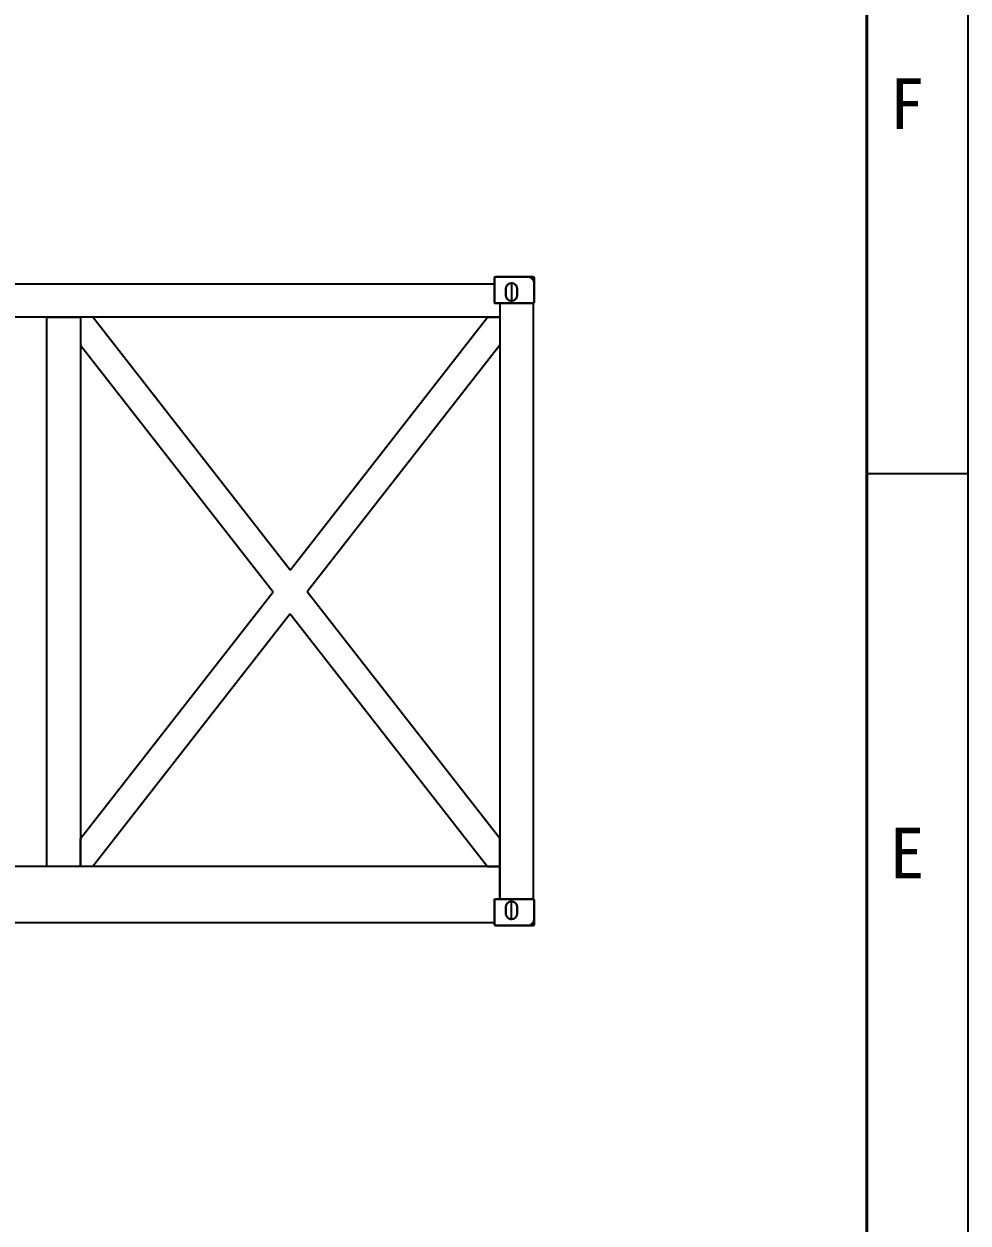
# Model space of a CAD drawing. Extents: x 61367 to 140945, y -1257 to 25588.
# Drawn here: x 95118 to 99330, y 12166 to 17518 of the extents above; entities that cross this region are included whole.
import ezdxf

# ---------------------------------------------------------------- set-up
doc = ezdxf.new("R2010")
doc.units = 0
doc.header["$MEASUREMENT"] = 0
doc.linetypes.add('AM_ISO08W050', pattern=[18, 12, -1.5, 3, -1.5])
doc.layers.get('0').update_dxf_attribs({"linetype": 'CONTINUOUS'})
for name, color, linetype, lineweight in [('AM_0', 7, 'CONTINUOUS', 30), ('AM_7N', 4, 'AM_ISO08W050', 25), ('THICK', 7, 'CONTINUOUS', 0)]:
    doc.layers.add(name, color=color, linetype=linetype, lineweight=lineweight)
doc.layers.add('FORM', color=7, linetype='CONTINUOUS')
doc.styles.add('KEHUA', font='STFANGSO.TTF')

# ---------------------------------------------------------------- blocks, each defined once
blk = doc.blocks.new('WET5Y56YRFTWEDFWRW536T4TE4RWEFWE')
at = {"layer": 'FORM', "color": 4}
blk.add_line((178203.8, -43817.7), (177875.4, -43817.7), dxfattribs=at)
at = {"layer": 'FORM', "color": 6}
blk.add_lwpolyline([(150620.8, -36495.1), (178203.8, -36495.1), (178203.8, -56000.2), (150620.8, -56000.2)], close=True, dxfattribs=at)
at = {"layer": 'FORM', "color": 8, "lineweight": 40}
blk.add_lwpolyline([(150949.1, -55671.9), (177875.4, -55671.9), (177875.4, -36823.5), (150949.1, -36823.5)], close=True, dxfattribs=at)
at = {"layer": 'FORM', "color": 4, "style": 'KEHUA'}
for s, p in [('F', (177950.3, -42699.7)), ('E', (177950.3, -45129.6))]:
    blk.add_text(s, height=164.2, dxfattribs=at).set_placement(p)

msp = doc.modelspace()

# ---------------------------------------------------------------- linework, layer by layer
at = {"layer": 'AM_0'}
for points in [[(97388.915, 16271.442, 0.41421356), (97394.915, 16277.442), (97394.915, 16383.442, 0.41421356), (97388.915, 16389.442), (97222.915, 16389.442, 0.41421356), (97216.915, 16383.442), (97216.915, 16277.442, 0.41421356), (97222.915, 16271.442)], [(97318.915, 16335.442, 1), (97267.915, 16335.442), (97267.915, 16306.942, 1), (97318.915, 16306.942)], [(97388.915, 13611.442, -0.41421356), (97394.915, 13605.442), (97394.915, 13499.442, -0.41421356), (97388.915, 13493.442), (97222.915, 13493.442, -0.41421356), (97216.915, 13499.442), (97216.915, 13605.442, -0.41421356), (97222.915, 13611.442)], [(97318.915, 13547.442, -1), (97267.915, 13547.442), (97267.915, 13575.942, -1), (97318.915, 13575.942)]]:
    msp.add_lwpolyline(points, format="xyb", close=True, dxfattribs=at)
for centre, start, end in [((97364.915, 16359.442), 0, 90), ((97364.915, 13523.442), 270, 0)]:
    msp.add_arc(centre, 30, start, end, dxfattribs=at)
at = {"layer": 'AM_7N'}
for p, q in [((97293.415, 16365.442), (97293.415, 16276.442)), ((97293.415, 13517.442), (97293.415, 13606.442))]:
    msp.add_line(p, q, dxfattribs=at)
at = {"layer": 'THICK', "lineweight": -3}
for points in [[(85356.915, 16208.442), (85356.915, 16271.442), (85380.915, 16271.442), (85380.915, 16358.442), (97216.915, 16358.442), (97216.915, 16271.442), (97240.915, 16271.442), (97240.915, 16208.442)], [(97390.915, 16271.442), (97240.915, 16271.442), (97240.915, 13611.442), (97390.915, 13611.442)], [(95370.915, 13756.442), (95220.915, 13756.442), (95220.915, 16208.442), (95370.915, 16208.442)], [(85356.915, 13756.442), (85356.915, 13611.442), (85380.915, 13611.442), (85380.915, 13506.442), (97216.915, 13506.442), (97216.915, 13611.442), (97240.915, 13611.442), (97240.915, 13756.442)]]:
    msp.add_lwpolyline(points, close=True, dxfattribs=at)
for points in [[(95425.468, 16208.442), (95370.915, 16208.442), (95370.915, 16083.428), (96229.872, 14982.442)], [(96305.915, 15079.911), (95425.468, 16208.442)], [(96305.915, 15079.911), (97186.362, 16208.442)], [(97186.362, 16208.442), (97240.915, 16208.442), (97240.915, 16083.428), (96381.958, 14982.442)], [(96305.915, 14884.972), (95425.468, 13756.442), (95370.915, 13756.442), (95370.915, 13881.455), (96229.872, 14982.442)], [(96305.915, 14884.972), (97186.362, 13756.442), (97240.915, 13756.442), (97240.915, 13881.455), (96381.958, 14982.442)]]:
    msp.add_lwpolyline(points, dxfattribs=at)

# ---------------------------------------------------------------- block references
at = {"lineweight": -3, "xscale": 1.37632111327427, "yscale": 1.37632111327427, "zscale": 1.37632111327427}
msp.add_blockref('WET5Y56YRFTWEDFWRW536T4TE4RWEFWE', (-145935.765, 75817.136), dxfattribs=at)

doc.saveas('drawing.dxf')
